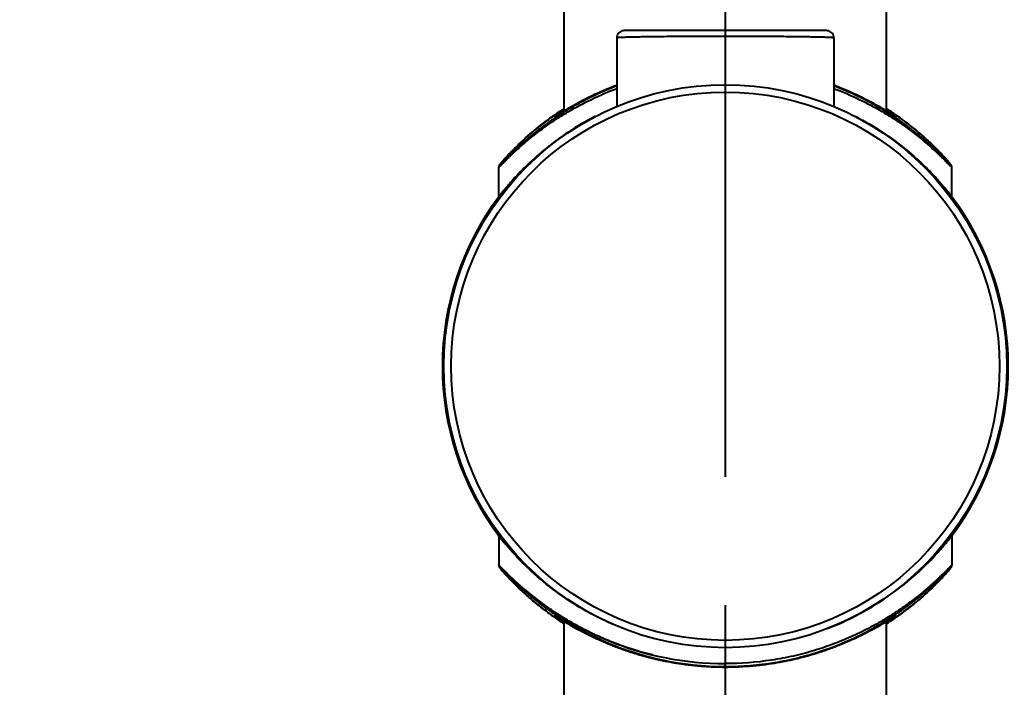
# Model space of a CAD drawing. Extents: x -4509 to -4089, y -1506 to -1209.
# Drawn here: x -4430.06 to -4416.58, y -1321.61 to -1312.51 of the extents above; entities that cross this region are included whole.
import ezdxf

# ---------------------------------------------------------------- set-up
doc = ezdxf.new("R2010")
doc.units = 0
doc.header["$LTSCALE"] = 7
doc.linetypes.add('CENTER', pattern=[2, 1.25, -0.25, 0.25, -0.25])
doc.layers.get('Defpoints').update_dxf_attribs({"linetype": 'CONTINUOUS'})
for name, color, linetype in [('0811-8_7_1_1DXF_CONTINUOUS_LINE', 7, 'CONTINUOUS'), ('0811-9_9_1_1DXF_CONTINUOUS_LINE', 7, 'CONTINUOUS'), ('CL', 1, 'CENTER'), ('DWG', 7, 'CONTINUOUS')]:
    doc.layers.add(name, color=color, linetype=linetype)
doc.styles.add('DD', font='romans', dxfattribs={"bigfont": 'GHS.shx'})
doc.dimstyles.new('CWC', dxfattribs={"dimscale": 0, "dimtxt": 3.5, "dimasz": 3, "dimexe": 2, "dimexo": 1, "dimgap": 1, "dimtad": 1, "dimdec": 4, "dimdsep": 46, "dimtxsty": 'DD', "dimcen": 3, "dimclrd": 2, "dimclre": 2, "dimclrt": 2, "dimadec": 3, "dimazin": 2, "dimtfac": 1, "dimtdec": 4, "dimtmove": 0, "dimatfit": 3, "dimfxl": 1, "dimtvp": 1, "dimtolj": 1, "dimtzin": 0, "dimlwd": -1, "dimlwe": -1, "dimarcsym": 0})

# ---------------------------------------------------------------- blocks, each defined once
blk = doc.blocks.new('*D8')
at = {"layer": 'Defpoints', "color": 0, "transparency": 16777216}
for p in [(-5061.499, -2391.054), (-5091.83, -2505.254), (-5061.499, -2505.254)]:
    blk.add_point(p, dxfattribs=at)
at = {"layer": 'DWG', "color": 2, "transparency": 16777216}
for p, q in [((-5084.092, -2391.054), (-5093.83, -2391.054)), ((-5062.499, -2391.054), (-5075.364, -2391.054)), ((-5091.83, -2394.054), (-5091.83, -2502.254)), ((-5062.499, -2505.254), (-5093.83, -2505.254))]:
    blk.add_line(p, q, dxfattribs=at)
for points in [[(-5092.33, -2394.054), (-5091.33, -2394.054), (-5091.83, -2391.054)], [(-5092.33, -2502.254), (-5091.33, -2502.254), (-5091.83, -2505.254)]]:
    blk.add_solid(points, dxfattribs=at)
at = {"layer": 'DWG', "color": 2, "transparency": 16777216, "insert": (-5094.58, -2448.154), "char_height": 3.5, "attachment_point": 5, "rotation": 90, "style": 'DD'}
blk.add_mtext('\\A1;570{\\H0.5x;\\S%%P5^ ;}', dxfattribs=at)

msp = doc.modelspace()

# ---------------------------------------------------------------- linework, layer by layer
at = {"layer": '0811-8_7_1_1DXF_CONTINUOUS_LINE', "color": 2, "linetype": 'Continuous'}
for p, q in [((-4419.05665, -1312.65672), (-4421.81654, -1312.65672)), ((-4421.9166, -1312.75672), (-4421.9166, -1313.69388)), ((-4418.9566, -1312.75672), (-4418.9566, -1313.69388)), ((-4422.27114, -1313.55498), (-4422.29565, -1313.56698)), ((-4422.2457, -1313.54271), (-4422.27114, -1313.55498)), ((-4422.21929, -1313.53019), (-4422.2457, -1313.54271)), ((-4422.19186, -1313.51743), (-4422.21929, -1313.53019)), ((-4422.16339, -1313.50442), (-4422.19186, -1313.51743)), ((-4422.13383, -1313.49119), (-4422.16339, -1313.50442)), ((-4422.10316, -1313.47774), (-4422.13383, -1313.49119)), ((-4422.07135, -1313.46409), (-4422.10316, -1313.47774)), ((-4422.03837, -1313.45027), (-4422.07135, -1313.46409)), ((-4418.83593, -1313.44981), (-4418.87015, -1313.43581)), ((-4418.8029, -1313.46364), (-4418.83593, -1313.44981)), ((-4418.77104, -1313.4773), (-4418.8029, -1313.46364)), ((-4418.74032, -1313.49076), (-4418.77104, -1313.4773)), ((-4418.71072, -1313.50401), (-4418.74032, -1313.49076)), ((-4418.68219, -1313.51703), (-4418.71072, -1313.50401)), ((-4418.65471, -1313.52981), (-4418.68219, -1313.51703)), ((-4418.62824, -1313.54235), (-4418.65471, -1313.52981)), ((-4418.60274, -1313.55464), (-4418.62824, -1313.54235)), ((-4418.57818, -1313.56667), (-4418.60274, -1313.55464)), ((-4422.52723, -1313.69007), (-4422.54919, -1313.70264)), ((-4422.50387, -1313.67686), (-4422.52723, -1313.69007)), ((-4422.47906, -1313.66303), (-4422.50387, -1313.67686)), ((-4422.46168, -1313.65345), (-4422.47906, -1313.66303)), ((-4422.44359, -1313.6436), (-4422.46168, -1313.65345)), ((-4422.4248, -1313.63347), (-4422.44359, -1313.6436)), ((-4422.40526, -1313.62306), (-4422.4248, -1313.63347)), ((-4422.38496, -1313.61239), (-4422.40526, -1313.62306)), ((-4422.36388, -1313.60144), (-4422.38496, -1313.61239)), ((-4422.34199, -1313.59022), (-4422.36388, -1313.60144)), ((-4422.31925, -1313.57873), (-4422.34199, -1313.59022)), ((-4422.29565, -1313.56698), (-4422.31925, -1313.57873)), ((-4418.55452, -1313.57844), (-4418.57818, -1313.56667)), ((-4418.53173, -1313.58995), (-4418.55452, -1313.57844)), ((-4418.50979, -1313.60119), (-4418.53173, -1313.58995)), ((-4418.48866, -1313.61216), (-4418.50979, -1313.60119)), ((-4418.46832, -1313.62286), (-4418.48866, -1313.61216)), ((-4418.44875, -1313.63328), (-4418.46832, -1313.62286)), ((-4418.42992, -1313.64343), (-4418.44875, -1313.63328)), ((-4418.4118, -1313.6533), (-4418.42992, -1313.64343)), ((-4418.38594, -1313.66758), (-4418.4118, -1313.6533)), ((-4418.36158, -1313.68122), (-4418.38594, -1313.66758)), ((-4418.33866, -1313.69423), (-4418.36158, -1313.68122)), ((-4418.31713, -1313.70662), (-4418.33866, -1313.69423)), ((-4422.74506, -1313.82007), (-4422.74722, -1313.82132)), ((-4422.74257, -1313.81861), (-4422.74506, -1313.82007)), ((-4422.73973, -1313.81694), (-4422.74257, -1313.81861)), ((-4422.73481, -1313.814), (-4422.73973, -1313.81694)), ((-4422.72698, -1313.80926), (-4422.73481, -1313.814)), ((-4422.6629, -1313.7701), (-4422.72698, -1313.80926)), ((-4422.63447, -1313.75289), (-4422.6629, -1313.7701)), ((-4422.61289, -1313.73998), (-4422.63447, -1313.75289)), ((-4422.58911, -1313.7259), (-4422.61289, -1313.73998)), ((-4422.5698, -1313.71459), (-4422.58911, -1313.7259)), ((-4422.54919, -1313.70264), (-4422.5698, -1313.71459)), ((-4418.29692, -1313.71837), (-4418.31713, -1313.70662)), ((-4418.27199, -1313.73304), (-4418.29692, -1313.71837)), ((-4418.24929, -1313.74656), (-4418.27199, -1313.73304)), ((-4418.22394, -1313.76181), (-4418.24929, -1313.74656)), ((-4418.19001, -1313.78247), (-4418.22394, -1313.76181)), ((-4418.15066, -1313.80656), (-4418.19001, -1313.78247)), ((-4418.14016, -1313.81293), (-4418.15066, -1313.80656)), ((-4418.13497, -1313.81604), (-4418.14016, -1313.81293)), ((-4418.13058, -1313.81864), (-4418.13497, -1313.81604)), ((-4418.12809, -1313.8201), (-4418.13058, -1313.81864)), ((-4418.12594, -1313.82134), (-4418.12809, -1313.8201)), ((-4418.12413, -1313.82236), (-4418.12594, -1313.82134)), ((-4418.0952, -1313.8188), (-4418.12427, -1313.79871)), ((-4418.06695, -1313.83869), (-4418.0952, -1313.8188)), ((-4418.03949, -1313.85837), (-4418.06695, -1313.83869)), ((-4418.01279, -1313.87784), (-4418.03949, -1313.85837)), ((-4417.98685, -1313.89709), (-4418.01279, -1313.87784)), ((-4417.96164, -1313.9161), (-4417.98685, -1313.89709)), ((-4417.93713, -1313.93488), (-4417.96164, -1313.9161)), ((-4417.91332, -1313.95342), (-4417.93713, -1313.93488)), ((-4417.89019, -1313.97171), (-4417.91332, -1313.95342)), ((-4417.86771, -1313.98974), (-4417.89019, -1313.97171)), ((-4417.84587, -1314.00752), (-4417.86771, -1313.98974)), ((-4417.82466, -1314.02503), (-4417.84587, -1314.00752)), ((-4417.80406, -1314.04229), (-4417.82466, -1314.02503)), ((-4417.78404, -1314.05927), (-4417.80406, -1314.04229)), ((-4417.76461, -1314.07598), (-4417.78404, -1314.05927)), ((-4417.74575, -1314.09242), (-4417.76461, -1314.07598)), ((-4417.72744, -1314.10857), (-4417.74575, -1314.09242)), ((-4423.26892, -1314.22273), (-4423.28795, -1314.24128)), ((-4423.24876, -1314.20335), (-4423.26892, -1314.22273)), ((-4423.22744, -1314.18317), (-4423.24876, -1314.20335)), ((-4423.20494, -1314.16219), (-4423.22744, -1314.18317)), ((-4423.18123, -1314.14045), (-4423.20494, -1314.16219)), ((-4417.70967, -1314.12444), (-4417.72744, -1314.10857)), ((-4417.69243, -1314.14002), (-4417.70967, -1314.12444)), ((-4417.67571, -1314.15532), (-4417.69243, -1314.14002)), ((-4417.6595, -1314.17031), (-4417.67571, -1314.15532)), ((-4417.6438, -1314.185), (-4417.6595, -1314.17031)), ((-4417.6286, -1314.19938), (-4417.6438, -1314.185)), ((-4417.61389, -1314.21345), (-4417.6286, -1314.19938)), ((-4417.59968, -1314.22719), (-4417.61389, -1314.21345)), ((-4417.58594, -1314.24059), (-4417.59968, -1314.22719)), ((-4423.40411, -1314.36061), (-4423.41477, -1314.37214)), ((-4423.39269, -1314.34836), (-4423.40411, -1314.36061)), ((-4423.38045, -1314.33538), (-4423.39269, -1314.34836)), ((-4423.36739, -1314.32167), (-4423.38045, -1314.33538)), ((-4423.35344, -1314.30719), (-4423.36739, -1314.32167)), ((-4423.33857, -1314.29193), (-4423.35344, -1314.30719)), ((-4423.32273, -1314.27587), (-4423.33857, -1314.29193)), ((-4423.30587, -1314.25899), (-4423.32273, -1314.27587)), ((-4423.28795, -1314.24128), (-4423.30587, -1314.25899)), ((-4417.57268, -1314.25367), (-4417.58594, -1314.24059)), ((-4417.5599, -1314.2664), (-4417.57268, -1314.25367)), ((-4417.54759, -1314.27878), (-4417.5599, -1314.2664)), ((-4417.53573, -1314.2908), (-4417.54759, -1314.27878)), ((-4417.52433, -1314.30247), (-4417.53573, -1314.2908)), ((-4417.50808, -1314.3193), (-4417.52433, -1314.30247)), ((-4417.49281, -1314.33531), (-4417.50808, -1314.3193)), ((-4417.47851, -1314.3505), (-4417.49281, -1314.33531)), ((-4417.46515, -1314.36484), (-4417.47851, -1314.3505)), ((-4417.45272, -1314.37835), (-4417.46515, -1314.36484)), ((-4423.50824, -1314.47977), (-4423.51044, -1314.48259)), ((-4423.50576, -1314.47663), (-4423.50824, -1314.47977)), ((-4423.50298, -1314.47316), (-4423.50576, -1314.47663)), ((-4423.49988, -1314.46933), (-4423.50298, -1314.47316)), ((-4423.49643, -1314.46513), (-4423.49988, -1314.46933)), ((-4423.49262, -1314.46053), (-4423.49643, -1314.46513)), ((-4423.48842, -1314.4555), (-4423.49262, -1314.46053)), ((-4423.48136, -1314.44715), (-4423.48842, -1314.4555)), ((-4423.47331, -1314.43776), (-4423.48136, -1314.44715)), ((-4423.46422, -1314.42727), (-4423.47331, -1314.43776)), ((-4423.45396, -1314.41558), (-4423.46422, -1314.42727)), ((-4423.44239, -1314.40258), (-4423.45396, -1314.41558)), ((-4423.43388, -1314.39311), (-4423.44239, -1314.40258)), ((-4423.42468, -1314.38297), (-4423.43388, -1314.39311)), ((-4423.41477, -1314.37214), (-4423.42468, -1314.38297)), ((-4417.44121, -1314.39102), (-4417.45272, -1314.37835)), ((-4417.43057, -1314.40283), (-4417.44121, -1314.39102)), ((-4417.4208, -1314.41381), (-4417.43057, -1314.40283)), ((-4417.41187, -1314.42396), (-4417.4208, -1314.41381)), ((-4417.40374, -1314.43329), (-4417.41187, -1314.42396)), ((-4417.39636, -1314.44185), (-4417.40374, -1314.43329)), ((-4417.3897, -1314.44966), (-4417.39636, -1314.44185)), ((-4417.38371, -1314.45677), (-4417.3897, -1314.44966)), ((-4417.37835, -1314.46321), (-4417.38371, -1314.45677)), ((-4417.3751, -1314.46714), (-4417.37835, -1314.46321)), ((-4417.37211, -1314.47081), (-4417.3751, -1314.46714)), ((-4417.36937, -1314.47421), (-4417.37211, -1314.47081)), ((-4417.36685, -1314.47736), (-4417.36937, -1314.47421)), ((-4417.36456, -1314.48027), (-4417.36685, -1314.47736)), ((-4423.5266, -1314.91461), (-4423.5266, -1314.51865)), ((-4417.3466, -1314.91461), (-4417.3466, -1314.51865)), ((-4423.3366, -1314.71775), (-4423.3366, -1314.69531)), ((-4417.5366, -1314.71775), (-4417.5366, -1314.69531)), ((-4423.5266, -1319.55499), (-4423.5266, -1319.95096)), ((-4417.3466, -1319.55499), (-4417.3466, -1319.95096)), ((-4423.3366, -1319.75185), (-4423.3366, -1319.7743)), ((-4417.5366, -1319.75185), (-4417.5366, -1319.7743)), ((-4423.50863, -1319.98933), (-4423.50634, -1319.99224)), ((-4423.50634, -1319.99224), (-4423.50383, -1319.99539)), ((-4423.50383, -1319.99539), (-4423.50108, -1319.99879)), ((-4423.50108, -1319.99879), (-4423.49809, -1320.00246)), ((-4423.49809, -1320.00246), (-4423.49485, -1320.0064)), ((-4423.49485, -1320.0064), (-4423.48949, -1320.01283)), ((-4423.48949, -1320.01283), (-4423.48349, -1320.01994)), ((-4423.48349, -1320.01994), (-4423.47683, -1320.02776)), ((-4423.47683, -1320.02776), (-4423.46945, -1320.03631)), ((-4417.40897, -1320.04233), (-4417.39988, -1320.03185)), ((-4417.39988, -1320.03185), (-4417.39184, -1320.02246)), ((-4417.39184, -1320.02246), (-4417.38477, -1320.0141)), ((-4417.38477, -1320.0141), (-4417.38057, -1320.00908)), ((-4417.38057, -1320.00908), (-4417.37676, -1320.00447)), ((-4417.37676, -1320.00447), (-4417.37332, -1320.00027)), ((-4417.37332, -1320.00027), (-4417.37021, -1319.99645)), ((-4417.37021, -1319.99645), (-4417.36743, -1319.99297)), ((-4417.36743, -1319.99297), (-4417.36496, -1319.98984)), ((-4417.36496, -1319.98984), (-4417.36276, -1319.98701)), ((-4423.46945, -1320.03631), (-4423.46132, -1320.04564)), ((-4423.46132, -1320.04564), (-4423.45239, -1320.05579)), ((-4423.45239, -1320.05579), (-4423.44262, -1320.06677)), ((-4423.44262, -1320.06677), (-4423.43199, -1320.07859)), ((-4423.43199, -1320.07859), (-4423.42047, -1320.09125)), ((-4423.42047, -1320.09125), (-4423.40804, -1320.10476)), ((-4423.40804, -1320.10476), (-4423.39469, -1320.11911)), ((-4423.39469, -1320.11911), (-4423.38039, -1320.13429)), ((-4423.38039, -1320.13429), (-4423.36512, -1320.1503)), ((-4423.36512, -1320.1503), (-4423.34886, -1320.16713)), ((-4423.34886, -1320.16713), (-4423.33746, -1320.1788)), ((-4417.53463, -1320.17768), (-4417.51976, -1320.16242)), ((-4417.51976, -1320.16242), (-4417.50581, -1320.14794)), ((-4417.50581, -1320.14794), (-4417.49274, -1320.13422)), ((-4417.49274, -1320.13422), (-4417.48051, -1320.12124)), ((-4417.48051, -1320.12124), (-4417.46908, -1320.109)), ((-4417.46908, -1320.109), (-4417.45842, -1320.09746)), ((-4417.45842, -1320.09746), (-4417.44851, -1320.08663)), ((-4417.44851, -1320.08663), (-4417.43932, -1320.07649)), ((-4417.43932, -1320.07649), (-4417.4308, -1320.06703)), ((-4417.4308, -1320.06703), (-4417.41924, -1320.05402)), ((-4417.41924, -1320.05402), (-4417.40897, -1320.04233)), ((-4423.33746, -1320.1788), (-4423.32561, -1320.19083)), ((-4423.32561, -1320.19083), (-4423.31329, -1320.20321)), ((-4423.31329, -1320.20321), (-4423.30051, -1320.21594)), ((-4423.30051, -1320.21594), (-4423.28725, -1320.22901)), ((-4423.28725, -1320.22901), (-4423.27352, -1320.24242)), ((-4423.27352, -1320.24242), (-4423.2593, -1320.25616)), ((-4423.2593, -1320.25616), (-4423.24459, -1320.27022)), ((-4423.24459, -1320.27022), (-4423.22939, -1320.2846)), ((-4423.22939, -1320.2846), (-4423.21369, -1320.29929)), ((-4423.21369, -1320.29929), (-4423.19748, -1320.31429)), ((-4417.66825, -1320.30741), (-4417.64575, -1320.28643)), ((-4417.64575, -1320.28643), (-4417.62443, -1320.26625)), ((-4417.62443, -1320.26625), (-4417.60427, -1320.24687)), ((-4417.60427, -1320.24687), (-4417.58524, -1320.22832)), ((-4417.58524, -1320.22832), (-4417.56732, -1320.21061)), ((-4417.56732, -1320.21061), (-4417.55047, -1320.19374)), ((-4417.55047, -1320.19374), (-4417.53463, -1320.17768)), ((-4423.19748, -1320.31429), (-4423.18076, -1320.32958)), ((-4423.18076, -1320.32958), (-4423.16352, -1320.34516)), ((-4423.16352, -1320.34516), (-4423.14575, -1320.36103)), ((-4423.14575, -1320.36103), (-4423.12744, -1320.37719)), ((-4423.12744, -1320.37719), (-4423.10858, -1320.39362)), ((-4423.10858, -1320.39362), (-4423.08915, -1320.41033)), ((-4423.08915, -1320.41033), (-4423.06914, -1320.42732)), ((-4423.06914, -1320.42732), (-4423.04853, -1320.44457)), ((-4417.69196, -1320.32915), (-4417.66825, -1320.30741)), ((-4423.04853, -1320.44457), (-4423.02732, -1320.46208)), ((-4423.02732, -1320.46208), (-4423.00548, -1320.47986)), ((-4423.00548, -1320.47986), (-4422.98301, -1320.4979)), ((-4422.98301, -1320.4979), (-4422.95987, -1320.51618)), ((-4422.95987, -1320.51618), (-4422.93606, -1320.53472)), ((-4422.93606, -1320.53472), (-4422.91156, -1320.5535)), ((-4422.91156, -1320.5535), (-4422.88634, -1320.57252)), ((-4422.88634, -1320.57252), (-4422.8604, -1320.59176)), ((-4422.8604, -1320.59176), (-4422.83371, -1320.61123)), ((-4422.83371, -1320.61123), (-4422.80624, -1320.63091)), ((-4422.80624, -1320.63091), (-4422.77799, -1320.65081)), ((-4422.77799, -1320.65081), (-4422.74893, -1320.67089)), ((-4422.74907, -1320.64724), (-4422.74726, -1320.64827)), ((-4422.74726, -1320.64827), (-4422.7451, -1320.64951)), ((-4422.74124, -1320.65177), (-4422.73658, -1320.65454)), ((-4422.73658, -1320.65454), (-4422.72912, -1320.65904)), ((-4422.72912, -1320.65904), (-4422.70955, -1320.67098)), ((-4422.70955, -1320.67098), (-4422.67543, -1320.69187)), ((-4422.67543, -1320.69187), (-4422.64445, -1320.71069)), ((-4418.24925, -1320.72302), (-4418.1402, -1320.6567)), ((-4418.1402, -1320.6567), (-4418.13501, -1320.65359)), ((-4418.13501, -1320.65359), (-4418.13063, -1320.65099)), ((-4418.13063, -1320.65099), (-4418.12813, -1320.64953)), ((-4418.12813, -1320.64953), (-4418.12597, -1320.64829)), ((-4422.64445, -1320.71069), (-4422.61844, -1320.72632)), ((-4422.61844, -1320.72632), (-4422.59519, -1320.74012)), ((-4422.59519, -1320.74012), (-4422.57627, -1320.75124)), ((-4422.57627, -1320.75124), (-4422.55607, -1320.76299)), ((-4422.55607, -1320.76299), (-4422.53453, -1320.77537)), ((-4422.53453, -1320.77537), (-4422.51162, -1320.78838)), ((-4422.51162, -1320.78838), (-4422.48726, -1320.80203)), ((-4422.48726, -1320.80203), (-4422.46139, -1320.8163)), ((-4422.46139, -1320.8163), (-4422.44328, -1320.82617)), ((-4422.44328, -1320.82617), (-4422.42444, -1320.83632)), ((-4422.42444, -1320.83632), (-4422.40487, -1320.84674)), ((-4421.83599, -1320.81081), (-4421.8416, -1320.80864)), ((-4421.83581, -1320.81065), (-4421.84145, -1320.80851)), ((-4419.03739, -1320.81065), (-4419.03174, -1320.80851)), ((-4419.03721, -1320.81082), (-4419.03159, -1320.80864)), ((-4418.46793, -1320.84654), (-4418.4484, -1320.83613)), ((-4418.4484, -1320.83613), (-4418.4296, -1320.826)), ((-4418.4296, -1320.826), (-4418.41152, -1320.81615)), ((-4418.41152, -1320.81615), (-4418.3857, -1320.80189)), ((-4418.3857, -1320.80189), (-4418.36138, -1320.78827)), ((-4418.36138, -1320.78827), (-4418.33849, -1320.77527)), ((-4418.33849, -1320.77527), (-4418.31699, -1320.76291)), ((-4418.31699, -1320.76291), (-4418.29681, -1320.75117)), ((-4418.29681, -1320.75117), (-4418.27192, -1320.73652)), ((-4418.27192, -1320.73652), (-4418.24925, -1320.72302)), ((-4422.40487, -1320.84674), (-4422.38453, -1320.85744)), ((-4422.38453, -1320.85744), (-4422.3634, -1320.86841)), ((-4422.3634, -1320.86841), (-4422.34146, -1320.87965)), ((-4422.34146, -1320.87965), (-4422.31867, -1320.89116)), ((-4422.31867, -1320.89116), (-4422.29502, -1320.90293)), ((-4422.29502, -1320.90293), (-4422.27046, -1320.91496)), ((-4422.27046, -1320.91496), (-4422.24496, -1320.92725)), ((-4422.24496, -1320.92725), (-4422.21848, -1320.93979)), ((-4422.21848, -1320.93979), (-4422.191, -1320.95257)), ((-4422.191, -1320.95257), (-4422.16248, -1320.96559)), ((-4422.16248, -1320.96559), (-4422.13287, -1320.97884)), ((-4418.73936, -1320.97841), (-4418.70981, -1320.96518)), ((-4418.70981, -1320.96518), (-4418.68133, -1320.95218)), ((-4418.68133, -1320.95218), (-4418.65391, -1320.93941)), ((-4418.65391, -1320.93941), (-4418.62749, -1320.92689)), ((-4418.62749, -1320.92689), (-4418.60205, -1320.91463)), ((-4418.60205, -1320.91463), (-4418.57754, -1320.90262)), ((-4418.57754, -1320.90262), (-4418.55394, -1320.89087)), ((-4418.55394, -1320.89087), (-4418.53121, -1320.87939)), ((-4418.53121, -1320.87939), (-4418.50932, -1320.86817)), ((-4418.50932, -1320.86817), (-4418.48823, -1320.85722)), ((-4418.48823, -1320.85722), (-4418.46793, -1320.84654)), ((-4422.13287, -1320.97884), (-4422.10215, -1320.9923)), ((-4422.10215, -1320.9923), (-4422.07029, -1321.00596)), ((-4422.07029, -1321.00596), (-4422.03726, -1321.0198)), ((-4422.03726, -1321.0198), (-4422.00304, -1321.03379)), ((-4418.83482, -1321.01934), (-4418.80185, -1321.00551)), ((-4418.80185, -1321.00551), (-4418.77003, -1320.99186)), ((-4418.77003, -1320.99186), (-4418.73936, -1320.97841)), ((-4420.4366, -1321.33229), (-4420.4366, -1321.29229))]:
    msp.add_line(p, q, dxfattribs=at)
for points in [[(-4421.8166, -1312.65672), (-4421.8322, -1312.65794), (-4421.84765, -1312.66166), (-4421.86221, -1312.66773), (-4421.87561, -1312.67599), (-4421.88757, -1312.68627), (-4421.89776, -1312.6983), (-4421.90593, -1312.71178), (-4421.91188, -1312.72638), (-4421.91546, -1312.74169), (-4421.9166, -1312.75672)], [(-4418.9566, -1312.75672), (-4418.95773, -1312.74169), (-4418.96131, -1312.72638), (-4418.96727, -1312.71178), (-4418.97544, -1312.6983), (-4418.98563, -1312.68627), (-4418.99758, -1312.67599), (-4419.01098, -1312.66773), (-4419.02554, -1312.66166), (-4419.04099, -1312.65794), (-4419.0566, -1312.65672)], [(-4421.9166, -1313.40202), (-4421.93227, -1313.40798), (-4421.95071, -1313.41509), (-4421.96885, -1313.42218), (-4421.98669, -1313.42925), (-4422.00421, -1313.43629), (-4422.03837, -1313.45027)], [(-4418.87015, -1313.43581), (-4418.88772, -1313.42877), (-4418.9056, -1313.42169), (-4418.92379, -1313.41458), (-4418.94229, -1313.40745), (-4418.9566, -1313.40202)], [(-4422.75057, -1313.79983), (-4422.77181, -1313.8145), (-4422.79263, -1313.82906), (-4422.81304, -1313.84353), (-4422.83304, -1313.85789), (-4422.85263, -1313.87214), (-4422.87184, -1313.88629), (-4422.89067, -1313.90033), (-4422.90912, -1313.91425), (-4422.9272, -1313.92806), (-4422.94491, -1313.94174), (-4422.96226, -1313.95529), (-4422.97925, -1313.96871), (-4422.99588, -1313.982), (-4423.01216, -1313.99515), (-4423.02809, -1314.00814), (-4423.04367, -1314.021), (-4423.05891, -1314.03369), (-4423.07381, -1314.04623), (-4423.08838, -1314.05861), (-4423.10261, -1314.07083), (-4423.11652, -1314.08287), (-4423.1301, -1314.09474), (-4423.14335, -1314.10644), (-4423.15629, -1314.11796), (-4423.18123, -1314.14045)], [(-4422.74722, -1313.82132), (-4422.74904, -1313.82235), (-4422.74983, -1313.82278), (-4422.75052, -1313.82317), (-4422.75113, -1313.82349), (-4422.75164, -1313.82377), (-4422.75205, -1313.82398), (-4422.75236, -1313.82414), (-4422.75241, -1313.82417)], [(-4422.6366, -1313.7245), (-4422.63759, -1313.72513), (-4422.66112, -1313.74024), (-4422.68417, -1313.75527), (-4422.70675, -1313.77022), (-4422.72888, -1313.78507), (-4422.75057, -1313.79983)], [(-4418.12427, -1313.79871), (-4418.13911, -1313.78859), (-4418.15417, -1313.77843), (-4418.16944, -1313.76822), (-4418.18493, -1313.75797), (-4418.20063, -1313.74767), (-4418.21656, -1313.73734), (-4418.23272, -1313.72696), (-4418.2366, -1313.7245)], [(-4418.12055, -1313.82428), (-4418.12062, -1313.82425), (-4418.12082, -1313.82415), (-4418.12113, -1313.82399), (-4418.12155, -1313.82377), (-4418.12206, -1313.8235), (-4418.12266, -1313.82317), (-4418.12335, -1313.82279), (-4418.12413, -1313.82236)], [(-4423.51044, -1314.48259), (-4423.51144, -1314.4839), (-4423.51238, -1314.48514), (-4423.51327, -1314.48632), (-4423.51411, -1314.48745), (-4423.5149, -1314.48853), (-4423.51565, -1314.48957), (-4423.51637, -1314.49058), (-4423.51706, -1314.49157), (-4423.51773, -1314.49255), (-4423.51839, -1314.49354), (-4423.51905, -1314.49456), (-4423.51972, -1314.49564), (-4423.52042, -1314.49681), (-4423.52117, -1314.49813), (-4423.52196, -1314.49964), (-4423.52284, -1314.50148), (-4423.52379, -1314.50375), (-4423.52482, -1314.50675), (-4423.52584, -1314.51084), (-4423.52651, -1314.51603), (-4423.52659, -1314.51864)], [(-4417.3466, -1314.51865), (-4417.34669, -1314.51596), (-4417.3474, -1314.51064), (-4417.34847, -1314.50643), (-4417.34957, -1314.50332), (-4417.35059, -1314.50096), (-4417.35152, -1314.49909), (-4417.35234, -1314.49757), (-4417.3531, -1314.49625), (-4417.35381, -1314.49508), (-4417.35451, -1314.49398), (-4417.3552, -1314.49294), (-4417.3559, -1314.49191), (-4417.35661, -1314.49089), (-4417.35734, -1314.48985), (-4417.3581, -1314.4888), (-4417.3589, -1314.48771), (-4417.35973, -1314.48659), (-4417.3606, -1314.48542), (-4417.36152, -1314.48421), (-4417.36248, -1314.48295), (-4417.36456, -1314.48027)], [(-4423.52659, -1319.95095), (-4423.5265, -1319.95364), (-4423.5258, -1319.95896), (-4423.52472, -1319.96318), (-4423.52362, -1319.96628), (-4423.5226, -1319.96864), (-4423.52168, -1319.97052), (-4423.52086, -1319.97204), (-4423.52009, -1319.97335), (-4423.51938, -1319.97452), (-4423.51868, -1319.97562), (-4423.51799, -1319.97666), (-4423.5173, -1319.97769), (-4423.51659, -1319.97871), (-4423.51585, -1319.97975), (-4423.51509, -1319.98081), (-4423.5143, -1319.98189), (-4423.51347, -1319.98302), (-4423.51259, -1319.98418), (-4423.51167, -1319.98539), (-4423.51071, -1319.98665), (-4423.50863, -1319.98933)], [(-4417.36276, -1319.98701), (-4417.36175, -1319.9857), (-4417.36081, -1319.98446), (-4417.35992, -1319.98328), (-4417.35909, -1319.98215), (-4417.3583, -1319.98108), (-4417.35754, -1319.98003), (-4417.35683, -1319.97902), (-4417.35614, -1319.97803), (-4417.35547, -1319.97706), (-4417.35481, -1319.97606), (-4417.35415, -1319.97504), (-4417.35347, -1319.97396), (-4417.35277, -1319.97279), (-4417.35203, -1319.97147), (-4417.35123, -1319.96996), (-4417.35035, -1319.96812), (-4417.3494, -1319.96585), (-4417.34837, -1319.96285), (-4417.34736, -1319.95876), (-4417.34668, -1319.95357), (-4417.3466, -1319.95096)], [(-4418.12263, -1320.66977), (-4418.10138, -1320.65511), (-4418.08056, -1320.64054), (-4418.06015, -1320.62608), (-4418.04016, -1320.61171), (-4418.02056, -1320.59746), (-4418.00135, -1320.58331), (-4417.98253, -1320.56928), (-4417.96408, -1320.55535), (-4417.946, -1320.54155), (-4417.92828, -1320.52786), (-4417.91093, -1320.51431), (-4417.89395, -1320.50089), (-4417.87731, -1320.4876), (-4417.86104, -1320.47446), (-4417.84511, -1320.46146), (-4417.82952, -1320.44861), (-4417.81428, -1320.43591), (-4417.79938, -1320.42337), (-4417.78481, -1320.41099), (-4417.77058, -1320.39878), (-4417.75668, -1320.38673), (-4417.7431, -1320.37486), (-4417.72984, -1320.36316), (-4417.7169, -1320.35164), (-4417.69196, -1320.32915)], [(-4422.75264, -1320.64532), (-4422.75257, -1320.64536), (-4422.75237, -1320.64546), (-4422.75206, -1320.64562), (-4422.75165, -1320.64583), (-4422.75114, -1320.6461), (-4422.75054, -1320.64643), (-4422.74985, -1320.64681), (-4422.74907, -1320.64724)], [(-4422.74893, -1320.67089), (-4422.73408, -1320.68101), (-4422.71903, -1320.69117), (-4422.70376, -1320.70138), (-4422.68827, -1320.71163), (-4422.67256, -1320.72193), (-4422.65663, -1320.73226), (-4422.64047, -1320.74264), (-4422.6366, -1320.7451)], [(-4422.7451, -1320.64951), (-4422.74261, -1320.65096), (-4422.74124, -1320.65177)], [(-4418.2366, -1320.7451), (-4418.2356, -1320.74448), (-4418.21208, -1320.72936), (-4418.18902, -1320.71433), (-4418.16644, -1320.69939), (-4418.14431, -1320.68453), (-4418.12263, -1320.66977)], [(-4418.12597, -1320.64829), (-4418.12415, -1320.64726), (-4418.12337, -1320.64682), (-4418.12267, -1320.64644), (-4418.12207, -1320.64611), (-4418.12156, -1320.64584), (-4418.12114, -1320.64562), (-4418.12083, -1320.64546), (-4418.12078, -1320.64543)], [(-4422.00304, -1321.03379), (-4421.98547, -1321.04084), (-4421.9676, -1321.04791), (-4421.94941, -1321.05502), (-4421.93091, -1321.06215), (-4421.91208, -1321.0693), (-4421.89294, -1321.07647), (-4421.87348, -1321.08365), (-4421.85368, -1321.09084), (-4421.83355, -1321.09803), (-4421.81305, -1321.10524), (-4421.79219, -1321.11246), (-4421.77093, -1321.11969), (-4421.74926, -1321.12693), (-4421.72715, -1321.13418), (-4421.7046, -1321.14143), (-4421.68156, -1321.1487), (-4421.65804, -1321.15597), (-4421.634, -1321.16325), (-4421.60942, -1321.17053), (-4421.58427, -1321.1778), (-4421.55856, -1321.18506), (-4421.53222, -1321.19232), (-4421.50522, -1321.19957), (-4421.47744, -1321.20683), (-4421.44876, -1321.21411), (-4421.43504, -1321.21748)], [(-4420.4366, -1321.33882), (-4420.39856, -1321.33864), (-4420.34749, -1321.33786), (-4420.29734, -1321.33649), (-4420.24811, -1321.33455), (-4420.19982, -1321.33208), (-4420.15245, -1321.32912), (-4420.106, -1321.32568), (-4420.06049, -1321.32181), (-4420.01589, -1321.31753), (-4419.9722, -1321.31286), (-4419.92942, -1321.30784), (-4419.88752, -1321.30249), (-4419.84651, -1321.29683), (-4419.80636, -1321.29089), (-4419.76706, -1321.28469), (-4419.7286, -1321.27825), (-4419.69094, -1321.27158), (-4419.65411, -1321.26472), (-4419.6181, -1321.25768), (-4419.58298, -1321.25049), (-4419.5488, -1321.24319), (-4419.5156, -1321.23582), (-4419.48344, -1321.22841), (-4419.45235, -1321.22098), (-4419.4224, -1321.2136), (-4419.39348, -1321.20624), (-4419.36554, -1321.19893), (-4419.33844, -1321.19163), (-4419.31203, -1321.18434), (-4419.28629, -1321.17705), (-4419.26115, -1321.16975), (-4419.23659, -1321.16247), (-4419.2126, -1321.15519), (-4419.18914, -1321.14792), (-4419.1662, -1321.14067), (-4419.14373, -1321.13343), (-4419.12173, -1321.1262), (-4419.10017, -1321.11898), (-4419.07902, -1321.11178), (-4419.05827, -1321.10459), (-4419.03788, -1321.09741), (-4419.01785, -1321.09024), (-4418.99814, -1321.08307), (-4418.97876, -1321.07591), (-4418.95969, -1321.06876), (-4418.94093, -1321.06163), (-4418.92248, -1321.05451), (-4418.90434, -1321.04742), (-4418.88651, -1321.04035), (-4418.86898, -1321.03331), (-4418.83482, -1321.01934)], [(-4421.25639, -1321.25742), (-4421.21873, -1321.26478), (-4421.182, -1321.27162), (-4421.14441, -1321.27828), (-4421.10596, -1321.28472), (-4421.06665, -1321.29092), (-4421.02645, -1321.29687), (-4420.98537, -1321.30253), (-4420.94338, -1321.30789), (-4420.90048, -1321.31292), (-4420.85668, -1321.31759), (-4420.81195, -1321.32188), (-4420.76631, -1321.32575), (-4420.71975, -1321.32918), (-4420.67228, -1321.33214), (-4420.62389, -1321.3346), (-4420.57459, -1321.33652), (-4420.52441, -1321.33789), (-4420.47334, -1321.33865), (-4420.4366, -1321.33882)]]:
    msp.add_lwpolyline(points, dxfattribs=at)
for radius in [3.84, 3.74]:
    msp.add_circle((-4420.4366, -1317.2348), radius, dxfattribs=at)
for centre, radius, start, end in [((-4420.42836, -1317.3056), 4.16979, 110.919736, 123.73836), ((-4420.44518, -1317.30622), 4.17051, 56.259181, 69.079956), ((-4420.45516, -1317.14812), 4.05954, 122.527597, 124.666724), ((-4423.4885, -1312.56443), 1.4593, 300.866911, 301.178982), ((-4420.43286, -1317.28785), 3.89087, 117.106011, 117.304117), ((-4420.44034, -1317.28785), 3.89087, 62.695883, 62.894375), ((-4420.41732, -1317.14697), 4.05818, 55.328776, 57.472249), ((-4417.66537, -1313.03365), 0.91254, 239.137307, 239.547957), ((-4420.41686, -1317.14639), 4.05745, 54.037798, 55.32935), ((-4420.4366, -1317.2348), 3.85, 138.919765, 221.079043), ((-4420.09503, -1317.62607), 4.37009, 138.171984, 138.306746), ((-4420.14107, -1317.58479), 4.30825, 137.743729, 138.172744), ((-4420.7321, -1317.58477), 4.30823, 41.827482, 42.256268), ((-4420.4366, -1317.2348), 3.85, 318.919765, 41.079043), ((-4420.77814, -1317.62605), 4.37006, 41.693249, 41.82824), ((-4420.4366, -1317.2348), 3.8592, 143.100673, 216.899166), ((-4420.4366, -1317.2348), 3.8592, 323.100673, 36.899166), ((-4420.09505, -1316.84355), 4.37006, 221.693249, 221.82824), ((-4420.14109, -1316.88483), 4.30823, 221.827482, 222.256268), ((-4420.73212, -1316.88482), 4.30825, 317.743729, 318.172744), ((-4420.77816, -1316.84354), 4.37009, 318.171984, 318.306746), ((-4420.43714, -1317.19436), 4.13793, 221.970353, 270.007589), ((-4420.43642, -1317.07764), 4.21465, 225.153769, 269.997631), ((-4420.45633, -1317.32322), 4.05745, 234.037798, 235.32935), ((-4420.45588, -1317.32264), 4.05818, 235.328776, 237.472249), ((-4423.20782, -1321.43595), 0.91254, 59.137307, 59.547957), ((-4420.41804, -1317.32148), 4.05954, 302.527597, 304.666724), ((-4417.38469, -1321.90517), 1.4593, 120.866911, 121.178982), ((-4420.43642, -1317.16812), 4.1707, 255.999301, 269.997504)]:
    msp.add_arc(centre, radius, start, end, dxfattribs=at)
for points, knots in [([(-4420.4366, -1312.73593), (-4420.53375, -1312.73593), (-4420.72411, -1312.73619), (-4420.95842, -1312.73718), (-4421.13718, -1312.73837), (-4421.2616, -1312.73942), (-4421.3778, -1312.74063), (-4421.48471, -1312.74199), (-4421.58134, -1312.74349), (-4421.66683, -1312.7451), (-4421.73075, -1312.74659), (-4421.77576, -1312.74785), (-4421.80476, -1312.74877), (-4421.83048, -1312.74971), (-4421.85288, -1312.75066), (-4421.87192, -1312.75162), (-4421.88755, -1312.75258), (-4421.89973, -1312.75354), (-4421.90774, -1312.7544), (-4421.91237, -1312.75512), (-4421.91461, -1312.75563), (-4421.91591, -1312.75601), (-4421.9166, -1312.7565), (-4421.9166, -1312.75672)], [0, 0, 0, 0, 0.19683203, 0.38567312, 0.47472885, 0.55902327, 0.63775203, 0.7101814, 0.7756437, 0.83355611, 0.88341384, 0.9051843, 0.9247878, 0.94218505, 0.95733751, 0.97021545, 0.9807963, 0.98905883, 0.99499047, 0.9970835, 0.99859867, 0.99954851, 1, 1, 1, 1]), ([(-4418.9566, -1312.75672), (-4418.9566, -1312.7565), (-4418.95729, -1312.75601), (-4418.95858, -1312.75563), (-4418.96082, -1312.75512), (-4418.96545, -1312.7544), (-4418.97346, -1312.75354), (-4418.98565, -1312.75258), (-4419.00128, -1312.75162), (-4419.02031, -1312.75066), (-4419.04271, -1312.74971), (-4419.06843, -1312.74877), (-4419.09743, -1312.74785), (-4419.14244, -1312.74659), (-4419.20636, -1312.7451), (-4419.29185, -1312.74349), (-4419.38848, -1312.74199), (-4419.49539, -1312.74063), (-4419.6116, -1312.73942), (-4419.73601, -1312.73837), (-4419.91478, -1312.73718), (-4420.14909, -1312.73619), (-4420.33945, -1312.73593), (-4420.4366, -1312.73593)], [0, 0, 0, 0, 0.00045166, 0.00140143, 0.00291634, 0.00500906, 0.01094048, 0.01920325, 0.02978351, 0.04266101, 0.05781382, 0.07521069, 0.09481366, 0.11658439, 0.16644161, 0.22435438, 0.28981651, 0.36224624, 0.44097538, 0.52527009, 0.61432638, 0.80316783, 1, 1, 1, 1]), ([(-4422.733, -1313.81294), (-4422.7185, -1313.80418), (-4422.68344, -1313.78255), (-4422.59031, -1313.72589), (-4422.433, -1313.63548), (-4422.19753, -1313.51634), (-4422.01685, -1313.43996), (-4421.91714, -1313.40221)], [0, 0, 0, 0, 0.05556353, 0.13510018, 0.3574834, 0.65036415, 1, 1, 1, 1]), ([(-4418.95582, -1313.4023), (-4418.85371, -1313.44097), (-4418.66928, -1313.51913), (-4418.45775, -1313.62684), (-4418.31941, -1313.70487), (-4418.2406, -1313.75155), (-4418.18065, -1313.78814), (-4418.14707, -1313.80886), (-4418.13349, -1313.81698)], [0, 0, 0, 0, 0.35513895, 0.65066312, 0.77157002, 0.87165305, 0.94854128, 1, 1, 1, 1]), ([(-4423.5266, -1314.51865), (-4423.5266, -1314.51934), (-4423.52378, -1314.51731), (-4423.52213, -1314.51586), (-4423.51838, -1314.51252), (-4423.5142, -1314.50855), (-4423.50643, -1314.50104), (-4423.49456, -1314.48925), (-4423.47751, -1314.47218), (-4423.45691, -1314.45153), (-4423.43281, -1314.42753), (-4423.40534, -1314.40048), (-4423.37459, -1314.37065), (-4423.32762, -1314.32586), (-4423.26157, -1314.26487), (-4423.17335, -1314.1874), (-4423.07403, -1314.10504), (-4422.96402, -1314.01952), (-4422.84366, -1313.93231), (-4422.71315, -1313.8448), (-4422.52185, -1313.72684), (-4422.2586, -1313.58607), (-4422.0347, -1313.49028), (-4421.91683, -1313.44601)], [0, 0, 0, 0, 0.00106212, 0.00266233, 0.00499253, 0.00804799, 0.01182125, 0.02148155, 0.03387362, 0.04887793, 0.06636082, 0.08617842, 0.10818738, 0.1322494, 0.18599896, 0.24645549, 0.31281247, 0.38441128, 0.46073846, 0.54138571, 0.6260374, 0.80633478, 1, 1, 1, 1]), ([(-4418.95636, -1313.44601), (-4418.83849, -1313.49029), (-4418.61461, -1313.58606), (-4418.35137, -1313.72683), (-4418.16007, -1313.84477), (-4418.02957, -1313.93229), (-4417.9092, -1314.01949), (-4417.79921, -1314.10502), (-4417.69988, -1314.18736), (-4417.61167, -1314.26484), (-4417.54561, -1314.32583), (-4417.49863, -1314.37061), (-4417.46789, -1314.40045), (-4417.44041, -1314.42751), (-4417.41631, -1314.45151), (-4417.3957, -1314.47216), (-4417.37866, -1314.48923), (-4417.36678, -1314.50102), (-4417.359, -1314.50854), (-4417.35482, -1314.51251), (-4417.35107, -1314.51585), (-4417.34942, -1314.5173), (-4417.3466, -1314.51934), (-4417.3466, -1314.51865)], [0, 0, 0, 0, 0.19365621, 0.37394609, 0.45859442, 0.5392393, 0.61556305, 0.68716134, 0.75351563, 0.81397344, 0.86772327, 0.89178581, 0.9137975, 0.93361729, 0.95110169, 0.96610832, 0.97850379, 0.98816775, 0.9919425, 0.99499943, 0.99733134, 0.99893374, 1, 1, 1, 1]), ([(-4423.34187, -1314.29531), (-4423.26371, -1314.21536), (-4423.07937, -1314.04315), (-4422.87947, -1313.88895), (-4422.76423, -1313.80925)], [0, 0, 0, 0, 0.44384631, 1, 1, 1, 1]), ([(-4422.21765, -1313.83048), (-4422.34044, -1313.89386), (-4422.56908, -1314.02777), (-4422.8734, -1314.25034), (-4423.12295, -1314.47027), (-4423.26664, -1314.61819), (-4423.3298, -1314.68771)], [0, 0, 0, 0, 0.2937424, 0.56199412, 0.80032023, 1, 1, 1, 1]), ([(-4422.74534, -1313.81467), (-4422.74781, -1313.81656), (-4422.75124, -1313.81922), (-4422.75537, -1313.82257), (-4422.75763, -1313.82448), (-4422.75931, -1313.82599), (-4422.76044, -1313.82713), (-4422.761, -1313.82779), (-4422.76118, -1313.82824), (-4422.76091, -1313.82852), (-4422.76014, -1313.82823), (-4422.75899, -1313.82785), (-4422.75717, -1313.82695), (-4422.75482, -1313.82573), (-4422.75188, -1313.8241), (-4422.7468, -1313.82119), (-4422.74272, -1313.81878), (-4422.73981, -1313.81704)], [0, 0, 0, 0, 0.20671922, 0.28741415, 0.35285525, 0.40297286, 0.43784312, 0.45780885, 0.46279594, 0.46631096, 0.48039163, 0.50893145, 0.55261151, 0.61158779, 0.68590117, 0.77548145, 1, 1, 1, 1]), ([(-4422.6368, -1313.73897), (-4422.65925, -1313.75376), (-4422.69576, -1313.77853), (-4422.73164, -1313.80421), (-4422.74534, -1313.81467)], [0, 0, 0, 0, 0.60938778, 1, 1, 1, 1]), ([(-4418.65554, -1313.83048), (-4418.53276, -1313.89386), (-4418.30412, -1314.02777), (-4417.99979, -1314.25034), (-4417.75025, -1314.47027), (-4417.60656, -1314.61819), (-4417.54339, -1314.68771)], [0, 0, 0, 0, 0.29374242, 0.56199415, 0.80032026, 1, 1, 1, 1]), ([(-4418.13289, -1313.81086), (-4418.14646, -1313.80068), (-4418.1807, -1313.77628), (-4418.21552, -1313.75273), (-4418.23645, -1313.73893)], [0, 0, 0, 0, 0.40368483, 1, 1, 1, 1]), ([(-4418.12786, -1313.82031), (-4418.12654, -1313.82108), (-4418.1241, -1313.8225), (-4418.12072, -1313.82443), (-4418.11789, -1313.82598), (-4418.11568, -1313.82714), (-4418.11391, -1313.82794), (-4418.11297, -1313.82832), (-4418.112, -1313.8285), (-4418.11218, -1313.82767), (-4418.11291, -1313.82703), (-4418.11407, -1313.82578), (-4418.11584, -1313.82426), (-4418.11815, -1313.8223), (-4418.12104, -1313.81997), (-4418.12598, -1313.81608), (-4418.13001, -1313.81302), (-4418.13289, -1313.81086)], [0, 0, 0, 0, 0.10142642, 0.18784283, 0.25915979, 0.31530406, 0.35625751, 0.38220867, 0.39413099, 0.40314858, 0.42526383, 0.46219002, 0.51417845, 0.58129738, 0.66354858, 0.76083529, 1, 1, 1, 1]), ([(-4422.74427, -1313.83807), (-4422.78617, -1313.86604), (-4422.86676, -1313.92197), (-4422.98123, -1314.00744), (-4423.08585, -1314.09107), (-4423.18033, -1314.17135), (-4423.26428, -1314.24665), (-4423.33713, -1314.31523), (-4423.39049, -1314.36746), (-4423.42724, -1314.40423), (-4423.45016, -1314.4274), (-4423.46977, -1314.44732), (-4423.484, -1314.46177), (-4423.49368, -1314.4715), (-4423.4996, -1314.4774), (-4423.50462, -1314.48232), (-4423.50874, -1314.48624), (-4423.51162, -1314.48887), (-4423.51348, -1314.49046), (-4423.5145, -1314.49128), (-4423.51533, -1314.49187), (-4423.51586, -1314.49217), (-4423.51635, -1314.49235), (-4423.51653, -1314.49195), (-4423.51629, -1314.49147), (-4423.51597, -1314.49073), (-4423.51537, -1314.48975), (-4423.51418, -1314.4879), (-4423.51208, -1314.48496), (-4423.50726, -1314.47859), (-4423.49895, -1314.46821), (-4423.48631, -1314.45296), (-4423.47021, -1314.4341), (-4423.4423, -1314.40225), (-4423.39954, -1314.35523), (-4423.36248, -1314.3164), (-4423.34187, -1314.29531)], [0, 0, 0, 0, 0.11830184, 0.23028942, 0.33539903, 0.43276684, 0.52139815, 0.60019257, 0.66769298, 0.69670621, 0.72228458, 0.74422282, 0.76233789, 0.769907, 0.77645481, 0.78196119, 0.78641567, 0.78981242, 0.79111301, 0.79214842, 0.79291997, 0.79343251, 0.79370787, 0.79389819, 0.79427941, 0.79491383, 0.79581118, 0.79697363, 0.80009351, 0.80426826, 0.81574442, 0.83130479, 0.85077862, 0.87397537, 0.93075214, 1, 1, 1, 1]), ([(-4418.03412, -1313.86227), (-4417.98225, -1313.89991), (-4417.88431, -1313.97457), (-4417.74926, -1314.08781), (-4417.64868, -1314.1796), (-4417.5774, -1314.2487), (-4417.53068, -1314.29571), (-4417.48908, -1314.33904), (-4417.45281, -1314.37808), (-4417.42613, -1314.40773), (-4417.40761, -1314.42882), (-4417.39586, -1314.44243), (-4417.38562, -1314.45451), (-4417.37691, -1314.46498), (-4417.36978, -1314.47377), (-4417.36417, -1314.48086), (-4417.3603, -1314.48613), (-4417.35781, -1314.48955), (-4417.35703, -1314.49124), (-4417.35656, -1314.49205), (-4417.35714, -1314.49241), (-4417.35784, -1314.49181), (-4417.35889, -1314.49117), (-4417.36037, -1314.4899), (-4417.36224, -1314.48827), (-4417.36558, -1314.48518), (-4417.37074, -1314.48022), (-4417.37809, -1314.47293), (-4417.38703, -1314.46395), (-4417.39751, -1314.45332), (-4417.40953, -1314.44112), (-4417.42849, -1314.42187), (-4417.45573, -1314.39437), (-4417.49263, -1314.3577), (-4417.53493, -1314.31655), (-4417.60094, -1314.25398), (-4417.6953, -1314.16868), (-4417.82304, -1314.06125), (-4417.96865, -1313.94872), (-4418.07346, -1313.87511), (-4418.12873, -1313.8382)], [0, 0, 0, 0, 0.09902811, 0.19020418, 0.27223291, 0.30935823, 0.3435848, 0.37462443, 0.40217494, 0.42591701, 0.43625979, 0.44553328, 0.45370064, 0.46072494, 0.46657018, 0.4712119, 0.47463402, 0.47682333, 0.47745559, 0.47779027, 0.47794906, 0.47832276, 0.47899555, 0.47997609, 0.4812658, 0.48286441, 0.48698465, 0.49232646, 0.49886477, 0.50656598, 0.51539617, 0.52532133, 0.54830848, 0.57520897, 0.60570198, 0.63947886, 0.71574805, 0.80219813, 0.89731486, 1, 1, 1, 1]), ([(-4423.35825, -1314.71934), (-4423.37099, -1314.73364), (-4423.39497, -1314.76092), (-4423.42837, -1314.79982), (-4423.45715, -1314.83395), (-4423.47812, -1314.85913), (-4423.49246, -1314.87637), (-4423.5013, -1314.88697), (-4423.50882, -1314.89591), (-4423.515, -1314.90313), (-4423.51983, -1314.90864), (-4423.52298, -1314.91199), (-4423.52489, -1314.91389), (-4423.52571, -1314.91447), (-4423.52635, -1314.91501), (-4423.5266, -1314.91471), (-4423.5266, -1314.91461)], [0, 0, 0, 0, 0.22253351, 0.42182283, 0.59546495, 0.74097336, 0.80240803, 0.85591573, 0.90122642, 0.93811704, 0.96639075, 0.98591116, 0.99237336, 0.99664875, 0.99883687, 1, 1, 1, 1]), ([(-4417.51494, -1314.71934), (-4417.5022, -1314.73364), (-4417.47822, -1314.76092), (-4417.44482, -1314.79982), (-4417.41605, -1314.83395), (-4417.39508, -1314.85913), (-4417.38073, -1314.87637), (-4417.3719, -1314.88697), (-4417.36437, -1314.89591), (-4417.3582, -1314.90313), (-4417.35337, -1314.90864), (-4417.35021, -1314.91199), (-4417.3483, -1314.91389), (-4417.34748, -1314.91447), (-4417.34684, -1314.91501), (-4417.3466, -1314.91471), (-4417.3466, -1314.91461)], [0, 0, 0, 0, 0.22253353, 0.42182285, 0.59546497, 0.74097338, 0.80240805, 0.85591574, 0.90122643, 0.93811705, 0.96639075, 0.98591116, 0.99237336, 0.99664875, 0.99883687, 1, 1, 1, 1]), ([(-4423.35825, -1319.75027), (-4423.37099, -1319.73596), (-4423.39497, -1319.70868), (-4423.42837, -1319.66978), (-4423.45715, -1319.63565), (-4423.47812, -1319.61047), (-4423.49246, -1319.59323), (-4423.5013, -1319.58264), (-4423.50882, -1319.57369), (-4423.515, -1319.56647), (-4423.51983, -1319.56097), (-4423.52298, -1319.55761), (-4423.52489, -1319.55572), (-4423.52571, -1319.55513), (-4423.52635, -1319.55459), (-4423.5266, -1319.55489), (-4423.5266, -1319.55499)], [0, 0, 0, 0, 0.22253353, 0.42182285, 0.59546497, 0.74097338, 0.80240805, 0.85591574, 0.90122643, 0.93811705, 0.96639075, 0.98591116, 0.99237336, 0.99664875, 0.99883687, 1, 1, 1, 1]), ([(-4417.51494, -1319.75027), (-4417.5022, -1319.73596), (-4417.47822, -1319.70868), (-4417.44482, -1319.66978), (-4417.41605, -1319.63565), (-4417.39508, -1319.61047), (-4417.38073, -1319.59323), (-4417.3719, -1319.58264), (-4417.36437, -1319.57369), (-4417.3582, -1319.56647), (-4417.35337, -1319.56097), (-4417.35021, -1319.55761), (-4417.3483, -1319.55572), (-4417.34748, -1319.55513), (-4417.34684, -1319.55459), (-4417.3466, -1319.55489), (-4417.3466, -1319.55499)], [0, 0, 0, 0, 0.22253351, 0.42182283, 0.59546495, 0.74097336, 0.80240803, 0.85591573, 0.90122642, 0.93811704, 0.96639075, 0.98591116, 0.99237336, 0.99664875, 0.99883687, 1, 1, 1, 1]), ([(-4421.8416, -1320.80864), (-4422.01022, -1320.74316), (-4422.3235, -1320.59557), (-4422.73561, -1320.32947), (-4423.06511, -1320.0567), (-4423.25016, -1319.86955), (-4423.3298, -1319.78189)], [0, 0, 0, 0, 0.29761625, 0.56758009, 0.80512411, 1, 1, 1, 1]), ([(-4419.03159, -1320.80864), (-4418.86297, -1320.74316), (-4418.5497, -1320.59556), (-4418.13758, -1320.32947), (-4417.80808, -1320.0567), (-4417.62304, -1319.86955), (-4417.54339, -1319.78189)], [0, 0, 0, 0, 0.2976162, 0.56758, 0.80512404, 1, 1, 1, 1]), ([(-4421.42682, -1321.17425), (-4421.5787, -1321.13752), (-4421.80021, -1321.07068), (-4422.08172, -1320.95972), (-4422.27751, -1320.8705), (-4422.46073, -1320.77561), (-4422.63104, -1320.67679), (-4422.78811, -1320.5758), (-4422.93169, -1320.47451), (-4423.0614, -1320.37498), (-4423.17678, -1320.27953), (-4423.26321, -1320.20312), (-4423.32483, -1320.14623), (-4423.36536, -1320.10786), (-4423.40167, -1320.07273), (-4423.43361, -1320.04128), (-4423.46101, -1320.01397), (-4423.48093, -1319.99399), (-4423.4945, -1319.98042), (-4423.50283, -1319.97214), (-4423.50991, -1319.96518), (-4423.51572, -1319.9596), (-4423.52025, -1319.95537), (-4423.52321, -1319.9528), (-4423.525, -1319.9514), (-4423.52578, -1319.95096), (-4423.52638, -1319.95059), (-4423.5266, -1319.95086), (-4423.5266, -1319.95095)], [0, 0, 0, 0, 0.19027306, 0.28098586, 0.36835995, 0.45216053, 0.53214684, 0.6080413, 0.67949381, 0.74604584, 0.80708666, 0.86181653, 0.88650412, 0.90921129, 0.92977705, 0.94802899, 0.96379043, 0.97688759, 0.98238601, 0.98715976, 0.99119226, 0.99446872, 0.996979, 0.9987152, 0.99929293, 0.99967964, 0.99988576, 1, 1, 1, 1]), ([(-4422.83907, -1320.60733), (-4422.89095, -1320.5697), (-4422.98889, -1320.49503), (-4423.12394, -1320.38179), (-4423.22451, -1320.29), (-4423.29579, -1320.2209), (-4423.34251, -1320.1739), (-4423.38411, -1320.13056), (-4423.42038, -1320.09152), (-4423.44707, -1320.06187), (-4423.46558, -1320.04078), (-4423.47733, -1320.02717), (-4423.48757, -1320.0151), (-4423.49628, -1320.00462), (-4423.50341, -1319.99583), (-4423.50903, -1319.98874), (-4423.5129, -1319.98348), (-4423.51538, -1319.98005), (-4423.51617, -1319.97837), (-4423.51663, -1319.97756), (-4423.51606, -1319.9772), (-4423.51536, -1319.97779), (-4423.5143, -1319.97843), (-4423.51283, -1319.9797), (-4423.51095, -1319.98133), (-4423.50761, -1319.98442), (-4423.50246, -1319.98938), (-4423.4951, -1319.99667), (-4423.48617, -1320.00566), (-4423.47568, -1320.01629), (-4423.46367, -1320.02849), (-4423.44471, -1320.04773), (-4423.41746, -1320.07523), (-4423.38056, -1320.1119), (-4423.33827, -1320.15305), (-4423.27225, -1320.21563), (-4423.17789, -1320.30092), (-4423.05015, -1320.40836), (-4422.90454, -1320.52088), (-4422.79974, -1320.5945), (-4422.74447, -1320.6314)], [0, 0, 0, 0, 0.09902811, 0.19020418, 0.27223291, 0.30935823, 0.3435848, 0.37462443, 0.40217494, 0.42591701, 0.43625979, 0.44553328, 0.45370064, 0.46072494, 0.46657018, 0.4712119, 0.47463402, 0.47682333, 0.47745559, 0.47779027, 0.47794906, 0.47832276, 0.47899555, 0.47997609, 0.4812658, 0.48286441, 0.48698465, 0.49232646, 0.49886477, 0.50656598, 0.51539617, 0.52532133, 0.54830848, 0.57520897, 0.60570198, 0.63947886, 0.71574805, 0.80219813, 0.89731486, 1, 1, 1, 1]), ([(-4417.3466, -1319.95096), (-4417.3466, -1319.95084), (-4417.34686, -1319.95065), (-4417.34722, -1319.95086), (-4417.34793, -1319.9512), (-4417.34909, -1319.9521), (-4417.35087, -1319.95355), (-4417.35314, -1319.95558), (-4417.35722, -1319.95934), (-4417.36354, -1319.96543), (-4417.37257, -1319.97433), (-4417.38852, -1319.99023), (-4417.41307, -1320.01488), (-4417.44798, -1320.04965), (-4417.48993, -1320.09069), (-4417.5386, -1320.13715), (-4417.59369, -1320.18818), (-4417.65495, -1320.24296), (-4417.72213, -1320.30074), (-4417.79507, -1320.36083), (-4417.90234, -1320.44519), (-4418.04975, -1320.55257), (-4418.24402, -1320.67889), (-4418.45901, -1320.80186), (-4418.6941, -1320.918), (-4418.94843, -1321.02397), (-4419.22069, -1321.11654), (-4419.50892, -1321.19261), (-4419.9138, -1321.26885), (-4420.22673, -1321.29229), (-4420.4366, -1321.29229)], [0, 0, 0, 0, 0.00009937, 0.00019536, 0.00034103, 0.00079017, 0.00145416, 0.00233419, 0.00342949, 0.0062598, 0.00993076, 0.0144217, 0.02576711, 0.04007685, 0.05710695, 0.07661585, 0.09837253, 0.12216463, 0.14780953, 0.17514559, 0.20403536, 0.26603326, 0.33309147, 0.40470499, 0.48049295, 0.5601255, 0.64325529, 0.72945468, 0.81816602, 1, 1, 1, 1]), ([(-4418.12893, -1320.63153), (-4418.08703, -1320.60356), (-4418.00643, -1320.54764), (-4417.89197, -1320.46216), (-4417.78735, -1320.37853), (-4417.69286, -1320.29825), (-4417.60891, -1320.22295), (-4417.53606, -1320.15437), (-4417.48271, -1320.10214), (-4417.44595, -1320.06537), (-4417.42303, -1320.0422), (-4417.40342, -1320.02229), (-4417.38919, -1320.00784), (-4417.37952, -1319.9981), (-4417.37359, -1319.9922), (-4417.36857, -1319.98729), (-4417.36445, -1319.98336), (-4417.36158, -1319.98073), (-4417.35972, -1319.97914), (-4417.35869, -1319.97832), (-4417.35786, -1319.97773), (-4417.35733, -1319.97743), (-4417.35685, -1319.97725), (-4417.35667, -1319.97765), (-4417.3569, -1319.97813), (-4417.35722, -1319.97887), (-4417.35782, -1319.97986), (-4417.35902, -1319.98171), (-4417.36112, -1319.98464), (-4417.36593, -1319.99102), (-4417.37424, -1320.0014), (-4417.38688, -1320.01664), (-4417.40299, -1320.0355), (-4417.43089, -1320.06736), (-4417.47365, -1320.11437), (-4417.51071, -1320.1532), (-4417.53132, -1320.17429)], [0, 0, 0, 0, 0.11830184, 0.23028942, 0.33539903, 0.43276684, 0.52139815, 0.60019257, 0.66769298, 0.69670621, 0.72228458, 0.74422282, 0.76233789, 0.769907, 0.77645481, 0.78196119, 0.78641567, 0.78981242, 0.79111301, 0.79214842, 0.79291997, 0.79343251, 0.79370787, 0.79389819, 0.79427941, 0.79491383, 0.79581118, 0.79697363, 0.80009351, 0.80426826, 0.81574442, 0.83130479, 0.85077862, 0.87397537, 0.93075214, 1, 1, 1, 1]), ([(-4417.53132, -1320.17429), (-4417.60949, -1320.25425), (-4417.79382, -1320.42646), (-4417.99372, -1320.58066), (-4418.10896, -1320.66035)], [0, 0, 0, 0, 0.44384631, 1, 1, 1, 1]), ([(-4422.74533, -1320.64929), (-4422.74665, -1320.64852), (-4422.74909, -1320.6471), (-4422.75247, -1320.64517), (-4422.7553, -1320.64362), (-4422.75751, -1320.64247), (-4422.75928, -1320.64166), (-4422.76022, -1320.64129), (-4422.76119, -1320.64111), (-4422.76101, -1320.64194), (-4422.76028, -1320.64257), (-4422.75913, -1320.64382), (-4422.75736, -1320.64535), (-4422.75504, -1320.64731), (-4422.75216, -1320.64963), (-4422.74721, -1320.65352), (-4422.74318, -1320.65658), (-4422.74031, -1320.65874)], [0, 0, 0, 0, 0.10142642, 0.18784283, 0.25915979, 0.31530406, 0.35625751, 0.38220867, 0.39413099, 0.40314858, 0.42526383, 0.46219002, 0.51417845, 0.58129738, 0.66354858, 0.76083529, 1, 1, 1, 1]), ([(-4422.74447, -1320.6314), (-4422.55813, -1320.75581), (-4422.13774, -1320.99023), (-4421.68229, -1321.14893), (-4421.43473, -1321.2103)], [0, 0, 0, 0, 0.46764004, 1, 1, 1, 1]), ([(-4422.74031, -1320.65874), (-4422.72673, -1320.66892), (-4422.69249, -1320.69332), (-4422.65768, -1320.71688), (-4422.63675, -1320.73067)], [0, 0, 0, 0, 0.40368483, 1, 1, 1, 1]), ([(-4421.43552, -1321.2174), (-4421.59874, -1321.17715), (-4421.83129, -1321.10468), (-4422.11817, -1320.98725), (-4422.29948, -1320.90224), (-4422.45342, -1320.82175), (-4422.57767, -1320.75102), (-4422.66973, -1320.69561), (-4422.72007, -1320.66436), (-4422.73971, -1320.65263)], [0, 0, 0, 0, 0.35338794, 0.51037165, 0.6514418, 0.77413454, 0.87545012, 0.9519175, 1, 1, 1, 1]), ([(-4420.4366, -1321.33229), (-4420.21199, -1321.33229), (-4419.87733, -1321.30503), (-4419.44641, -1321.21655), (-4419.04891, -1321.10237), (-4418.60218, -1320.91879), (-4418.27634, -1320.72995), (-4418.12893, -1320.63153)], [0, 0, 0, 0, 0.27556954, 0.40957114, 0.53934213, 0.78252604, 1, 1, 1, 1]), ([(-4418.14019, -1320.65666), (-4418.15421, -1320.66514), (-4418.18801, -1320.68598), (-4418.27746, -1320.74044), (-4418.42818, -1320.82743), (-4418.65351, -1320.94263), (-4418.93272, -1321.06302), (-4419.25955, -1321.1748), (-4419.62655, -1321.26564), (-4420.02344, -1321.32509), (-4420.29752, -1321.33881), (-4420.4366, -1321.33882)], [0, 0, 0, 0, 0.02024604, 0.04906184, 0.12942059, 0.23521945, 0.36160548, 0.50482269, 0.66156735, 0.8281424, 1, 1, 1, 1]), ([(-4418.23639, -1320.73064), (-4418.21395, -1320.71584), (-4418.17744, -1320.69107), (-4418.14155, -1320.6654), (-4418.12786, -1320.65494)], [0, 0, 0, 0, 0.60938778, 1, 1, 1, 1]), ([(-4418.12786, -1320.65494), (-4418.12538, -1320.65304), (-4418.12196, -1320.65039), (-4418.11783, -1320.64704), (-4418.11557, -1320.64512), (-4418.11388, -1320.64362), (-4418.11275, -1320.64247), (-4418.11219, -1320.64181), (-4418.11202, -1320.64136), (-4418.11228, -1320.64108), (-4418.11305, -1320.64138), (-4418.1142, -1320.64176), (-4418.11602, -1320.64266), (-4418.11837, -1320.64387), (-4418.12132, -1320.64551), (-4418.1264, -1320.64841), (-4418.13047, -1320.65083), (-4418.13338, -1320.65256)], [0, 0, 0, 0, 0.20671922, 0.28741415, 0.35285525, 0.40297286, 0.43784312, 0.45780885, 0.46279594, 0.46631096, 0.48039163, 0.50893145, 0.55261151, 0.61158779, 0.68590117, 0.77548145, 1, 1, 1, 1])]:
    msp.add_open_spline(points, degree=3, knots=knots, dxfattribs=at)
at = {"layer": '0811-9_9_1_1DXF_CONTINUOUS_LINE', "color": 7, "linetype": 'Continuous'}
for p, q in [((-4422.6366, -1313.75417), (-4422.6366, -1282.4348)), ((-4418.2366, -1313.75418), (-4418.2366, -1284.6348)), ((-4422.6366, -1360.03476), (-4422.6366, -1320.71543)), ((-4418.2366, -1360.03476), (-4418.2366, -1320.71543))]:
    msp.add_line(p, q, dxfattribs=at)
at = {"layer": 'CL'}
msp.add_line((-4420.4366, -1267.9948), (-4420.4366, -1398.8748), dxfattribs=at)

# ---------------------------------------------------------------- dimensions: what is measured, and where the dimension line sits
at = {"layer": 'DWG'}
dim = msp.add_linear_dim(base=(-4452.96708, -1396.4348), p1=(-4422.6366, -1282.2348), p2=(-4422.6366, -1396.4348), angle=90, text='570{\\H0.5x;\\S%%P5^ ;}', dimstyle='CWC', override={"dimscale": 1}, dxfattribs=at)
dim.commit()
dim.dimension.update_dxf_attribs({"geometry": '*D8', "text_midpoint": (-4455.71708, -1339.3348), "insert": (638.86273, 1108.81904)})

doc.saveas('drawing.dxf')
